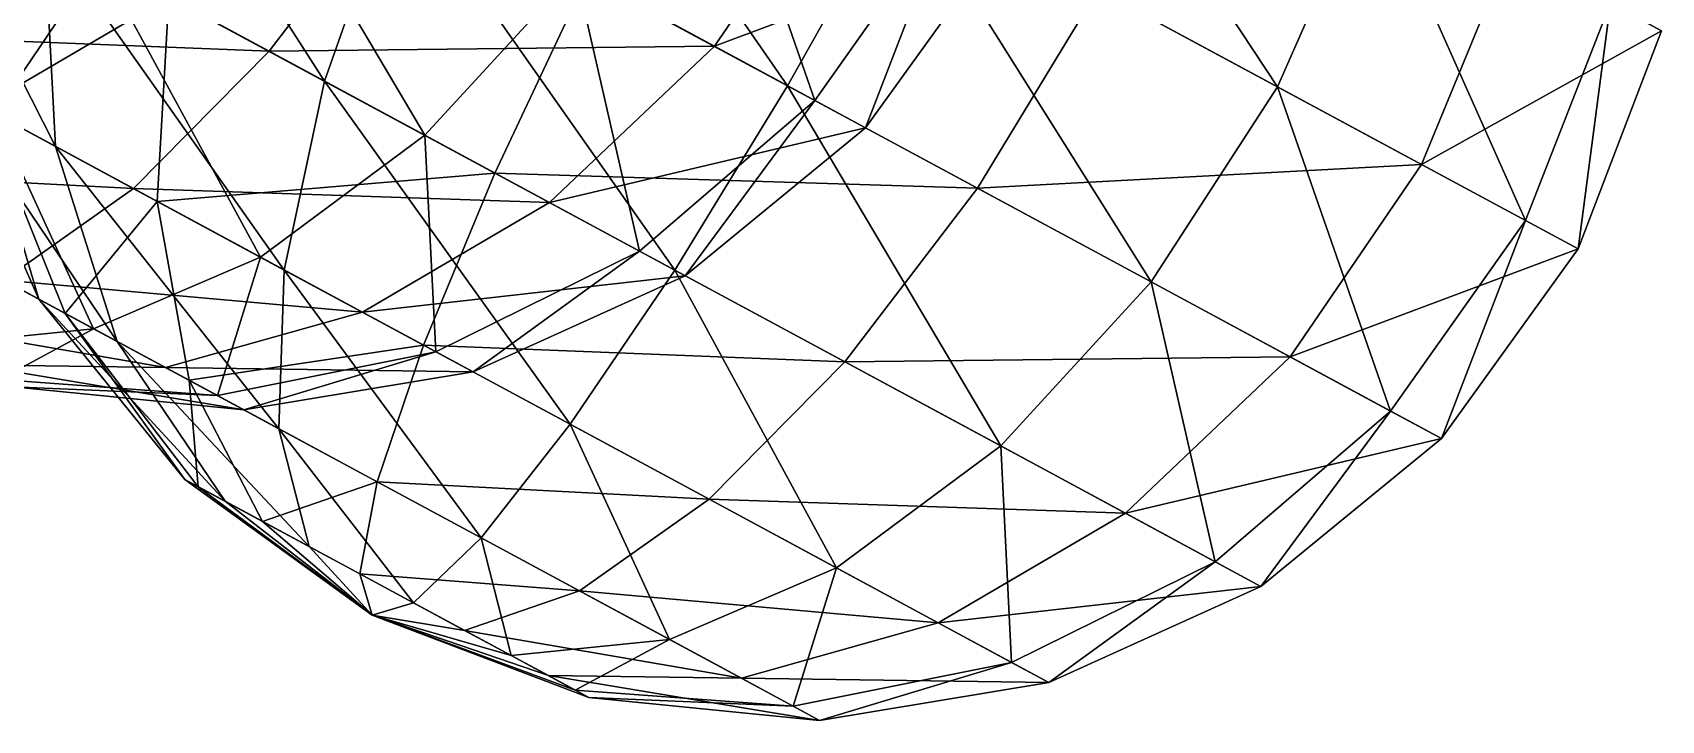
# Model space of a CAD drawing. Header units: metres. Extents: x -386 to 289, y -317 to 299.
# Drawn here: x 169.4 to 224, y 34.4 to 57.4 of the extents above; entities that cross this region are included whole.
import ezdxf

# ---------------------------------------------------------------- set-up
doc = ezdxf.new("R2010")
doc.units = ezdxf.units.M

msp = doc.modelspace()

# ---------------------------------------------------------------- linework, layer by layer
for points in [[(184.99329, 69.73944, -496.748), (181.64941, 62.720955, -497.6929), (194.73965, 55.657837, -495.7545), (194.73976, 55.657936, -495.7544)], [(184.99329, 69.73944, -496.748), (194.73965, 55.657837, -495.7545), (198.54532, 62.427162, -494.74118), (198.54543, 62.42726, -494.7411)], [(202.11377, 69.32446, -495.7545), (198.54532, 62.427162, -494.74118), (211.16478, 55.61807, -500.7027), (211.16489, 55.618168, -500.7026)], [(202.11377, 69.32446, -495.7545), (211.16478, 55.61807, -500.7027), (214.30324, 62.747383, -501.51288), (214.30334, 62.747482, -501.5128)], [(171.16588, 68.37756, -506.80875), (169.8205, 60.882004, -508.63632), (179.21977, 55.81043, -500.4633), (179.21988, 55.810528, -500.4632)], [(171.16588, 68.37756, -506.80875), (179.21977, 55.81043, -500.4633), (181.64941, 62.720955, -497.6929), (181.64952, 62.721054, -497.6928)], [(159.91931, 66.2244, -332.1807), (168.15224, 54.722206, -335.1687), (171.65572, 59.89178, -330.44275), (171.65582, 59.89188, -330.44266)], [(175.4392, 66.07181, -327.4719), (171.65572, 59.89178, -330.44275), (182.58449, 53.99493, -335.6056), (182.5846, 53.99503, -335.6055)], [(175.4392, 66.07181, -327.4719), (182.58449, 53.99493, -335.6056), (187.62866, 59.494728, -333.2303), (187.62877, 59.494827, -333.2302)], [(191.86432, 66.032036, -332.4201), (187.62866, 59.494728, -333.2303), (195.65117, 55.166016, -345.14252), (195.65128, 55.166115, -345.14243)], [(191.86432, 66.032036, -332.4201), (195.65117, 55.166016, -345.14252), (200.16983, 61.550625, -344.75256), (200.16994, 61.550724, -344.75247)], [(196.68942, 63.428547, -374.49075), (192.28937, 56.97995, -373.8674), (181.80585, 62.63655, -382.98325), (181.80595, 62.63665, -382.98315)], [(201.93594, 60.59768, -360.1515), (192.28937, 56.97995, -373.8674), (196.68942, 63.428547, -374.49075), (196.68953, 63.428646, -374.49066)], [(177.36389, 56.811813, -380.21286), (163.23021, 57.377983, -377.22485), (165.62749, 63.144432, -381.9508), (165.6276, 63.14453, -381.9507)], [(165.27689, 63.333607, -521.0545), (166.48564, 55.621445, -521.683), (170.1955, 53.61972, -511.54358), (170.1956, 53.61982, -511.5435)], [(165.27689, 63.333607, -521.0545), (170.1955, 53.61972, -511.54358), (169.8205, 60.882004, -508.63632), (169.8206, 60.882103, -508.63623)], [(181.80585, 62.63655, -382.98325), (177.36389, 56.811813, -380.21286), (165.62749, 63.144432, -381.9508), (165.6276, 63.14453, -381.9507)], [(173.99918, 58.62731, -545.07056), (167.73448, 54.94761, -532.57166), (166.8064, 62.50833, -534.3904), (166.8065, 62.50843, -534.39026)], [(192.28937, 56.97995, -373.8674), (177.36389, 56.811813, -380.21286), (181.80585, 62.63655, -382.98325), (181.80595, 62.63665, -382.98315)], [(181.64941, 62.720955, -497.6929), (179.21977, 55.81043, -500.4633), (190.95618, 49.47781, -498.72534), (190.95628, 49.47791, -498.72525)], [(181.64941, 62.720955, -497.6929), (190.95618, 49.47781, -498.72534), (194.73965, 55.657837, -495.7545), (194.73976, 55.657936, -495.7544)], [(198.54532, 62.427162, -494.74118), (194.73965, 55.657837, -495.7545), (206.92912, 49.080757, -501.51288), (206.92923, 49.080856, -501.5128)], [(198.54532, 62.427162, -494.74118), (206.92912, 49.080757, -501.51288), (211.16478, 55.61807, -500.7027), (211.16489, 55.618168, -500.7026)], [(214.30324, 62.747383, -501.51288), (211.16478, 55.61807, -500.7027), (219.47029, 51.136654, -513.03516), (219.4704, 51.136753, -513.03503)], [(214.30324, 62.747383, -501.51288), (219.47029, 51.136654, -513.03516), (222.32574, 58.41867, -513.4251), (222.32585, 58.41877, -513.425)], [(200.16983, 61.550625, -344.75256), (195.65117, 55.166016, -345.14252), (197.35712, 54.24554, -360.01675), (197.35722, 54.24564, -360.01666)], [(200.16983, 61.550625, -344.75256), (197.35712, 54.24554, -360.01675), (201.93594, 60.59768, -360.1515), (201.93605, 60.59778, -360.1514)], [(169.8205, 60.882004, -508.63632), (170.1955, 53.61972, -511.54358), (177.86996, 49.478798, -504.8703), (177.87007, 49.478897, -504.8702)], [(169.8205, 60.882004, -508.63632), (177.86996, 49.478798, -504.8703), (179.21977, 55.81043, -500.4633), (179.21988, 55.810528, -500.4632)], [(201.93594, 60.59768, -360.1515), (197.35712, 54.24554, -360.01675), (192.28937, 56.97995, -373.8674), (192.28947, 56.98005, -373.8673)], [(218.96394, 60.232605, -542.15), (215.98988, 53.014576, -542.7734), (205.13655, 58.870724, -552.21075), (205.13666, 58.870823, -552.21063)], [(224.0317, 57.498196, -528.2993), (215.98988, 53.014576, -542.7734), (218.96394, 60.232605, -542.15), (218.96405, 60.232704, -542.1499)], [(171.65572, 59.89178, -330.44275), (168.15224, 54.722206, -335.1687), (177.07555, 49.907448, -339.38412), (177.07565, 49.907547, -339.38403)], [(171.65572, 59.89178, -330.44275), (177.07555, 49.907448, -339.38412), (182.58449, 53.99493, -335.6056), (182.5846, 53.99503, -335.6055)], [(188.01605, 59.2857, -553.2043), (184.92795, 52.73046, -550.2334), (173.99918, 58.62731, -545.07056), (173.99928, 58.62741, -545.07043)], [(187.62866, 59.494728, -333.2303), (182.58449, 53.99493, -335.6056), (189.77728, 50.113914, -346.2858), (189.77739, 50.114014, -346.2857)], [(201.10631, 52.22258, -551.2658), (184.92795, 52.73046, -550.2334), (188.01605, 59.2857, -553.2043), (188.01616, 59.2858, -553.20416)], [(187.62866, 59.494728, -333.2303), (189.77728, 50.113914, -346.2858), (195.65117, 55.166016, -345.14252), (195.65128, 55.166115, -345.14243)], [(205.13655, 58.870724, -552.21075), (201.10631, 52.22258, -551.2658), (188.01605, 59.2857, -553.2043), (188.01616, 59.2858, -553.20416)], [(173.99918, 58.62731, -545.07056), (173.60736, 51.77877, -541.292), (167.73448, 54.94761, -532.57166), (167.73459, 54.94771, -532.57153)], [(184.92795, 52.73046, -550.2334), (173.60736, 51.77877, -541.292), (173.99918, 58.62731, -545.07056), (173.99928, 58.62741, -545.07043)], [(173.99918, 58.62731, -545.07056), (173.99918, 58.62731, -545.07056), (184.92795, 52.73046, -550.2334), (184.92805, 52.73056, -550.2333)], [(215.98988, 53.014576, -542.7734), (201.10631, 52.22258, -551.2658), (205.13655, 58.870724, -552.21075), (205.13666, 58.870823, -552.21063)], [(222.32574, 58.41867, -513.4251), (219.47029, 51.136654, -513.03516), (221.2364, 50.18371, -528.4341), (221.23651, 50.183807, -528.43396)], [(222.32574, 58.41867, -513.4251), (221.2364, 50.18371, -528.4341), (224.0317, 57.498196, -528.2993), (224.0318, 57.498295, -528.2992)], [(172.81294, 52.20742, -375.80582), (161.68712, 52.7933, -371.0659), (163.23021, 57.377983, -377.22485), (163.23032, 57.378082, -377.22476)], [(177.36389, 56.811813, -380.21286), (172.81294, 52.20742, -375.80582), (163.23021, 57.377983, -377.22485), (163.23032, 57.378082, -377.22476)], [(224.0317, 57.498196, -528.2993), (221.2364, 50.18371, -528.4341), (215.98988, 53.014576, -542.7734), (215.98999, 53.014675, -542.77325)], [(186.76317, 51.740242, -372.03983), (172.81294, 52.20742, -375.80582), (177.36389, 56.811813, -380.21286), (177.364, 56.811913, -380.21277)], [(192.28937, 56.97995, -373.8674), (186.76317, 51.740242, -372.03983), (177.36389, 56.811813, -380.21286), (177.364, 56.811913, -380.21277)], [(197.35712, 54.24554, -360.01675), (186.76317, 51.740242, -372.03983), (192.28937, 56.97995, -373.8674), (192.28947, 56.98005, -373.8673)], [(179.21977, 55.81043, -500.4633), (177.86996, 49.478798, -504.8703), (187.4527, 44.308235, -503.4513), (187.4528, 44.308334, -503.4512)], [(179.21977, 55.81043, -500.4633), (187.4527, 44.308235, -503.4513), (190.95618, 49.47781, -498.72534), (190.95628, 49.47791, -498.72525)], [(167.73448, 54.94761, -532.57166), (169.64203, 48.50106, -522.502), (166.48564, 55.621445, -521.683), (166.48575, 55.621544, -521.68286)], [(166.48564, 55.621445, -521.683), (169.64203, 48.50106, -522.502), (172.26529, 47.085625, -515.3324), (172.2654, 47.085724, -515.3323)], [(166.48564, 55.621445, -521.683), (172.26529, 47.085625, -515.3324), (170.1955, 53.61972, -511.54358), (170.1956, 53.61982, -511.5435)], [(195.65117, 55.166016, -345.14252), (189.77728, 50.113914, -346.2858), (191.30678, 49.288635, -359.62167), (191.30688, 49.288734, -359.62158)], [(194.73965, 55.657837, -495.7545), (190.95618, 49.47781, -498.72534), (201.88495, 43.58096, -503.88818), (201.88506, 43.58106, -503.8881)], [(195.65117, 55.166016, -345.14252), (191.30678, 49.288635, -359.62167), (197.35712, 54.24554, -360.01675), (197.35722, 54.24564, -360.01666)], [(194.73965, 55.657837, -495.7545), (201.88495, 43.58096, -503.88818), (206.92912, 49.080757, -501.51288), (206.92923, 49.080856, -501.5128)], [(211.16478, 55.61807, -500.7027), (206.92912, 49.080757, -501.51288), (214.95163, 44.752045, -513.4251), (214.95174, 44.752144, -513.425)], [(211.16478, 55.61807, -500.7027), (214.95163, 44.752045, -513.4251), (219.47029, 51.136654, -513.03516), (219.4704, 51.136753, -513.03503)], [(168.15224, 54.722206, -335.1687), (165.16751, 50.915382, -341.32767), (171.47725, 47.510834, -344.30844), (171.47736, 47.510933, -344.30835)], [(173.60736, 51.77877, -541.292), (170.52509, 48.024586, -530.2015), (167.73448, 54.94761, -532.57166), (167.73459, 54.94771, -532.57153)], [(167.73448, 54.94761, -532.57166), (170.52509, 48.024586, -530.2015), (169.64203, 48.50106, -522.502), (169.64214, 48.50116, -522.5019)], [(168.15224, 54.722206, -335.1687), (171.47725, 47.510834, -344.30844), (177.07555, 49.907448, -339.38412), (177.07565, 49.907547, -339.38403)], [(197.35712, 54.24554, -360.01675), (191.30678, 49.288635, -359.62167), (186.76317, 51.740242, -372.03983), (186.76328, 51.74034, -372.03973)], [(170.1955, 53.61972, -511.54358), (172.26529, 47.085625, -515.3324), (177.69196, 44.157547, -510.61368), (177.69206, 44.157646, -510.6136)], [(170.1955, 53.61972, -511.54358), (177.69196, 44.157547, -510.61368), (177.86996, 49.478798, -504.8703), (177.87007, 49.478897, -504.8702)], [(182.58449, 53.99493, -335.6056), (177.07555, 49.907448, -339.38412), (182.94843, 46.73861, -348.1045), (182.94853, 46.73871, -348.1044)], [(182.58449, 53.99493, -335.6056), (182.94843, 46.73861, -348.1045), (189.77728, 50.113914, -346.2858), (189.77739, 50.114014, -346.2857)], [(215.98988, 53.014576, -542.7734), (211.58983, 46.56598, -542.15), (201.10631, 52.22258, -551.2658), (201.10641, 52.22268, -551.2657)], [(221.2364, 50.18371, -528.4341), (211.58983, 46.56598, -542.15), (215.98988, 53.014576, -542.7734), (215.98999, 53.014675, -542.77325)], [(172.81294, 52.20742, -375.80582), (168.46313, 49.13716, -370.06247), (161.68712, 52.7933, -371.0659), (161.68723, 52.7934, -371.0658)], [(184.92795, 52.73046, -550.2334), (182.53067, 46.964012, -545.50745), (173.60736, 51.77877, -541.292), (173.60747, 51.77887, -541.2919)], [(196.66435, 46.397842, -548.4955), (182.53067, 46.964012, -545.50745), (184.92795, 52.73046, -550.2334), (184.92805, 52.73056, -550.2333)], [(201.10631, 52.22258, -551.2658), (196.66435, 46.397842, -548.4955), (184.92795, 52.73046, -550.2334), (184.92805, 52.73056, -550.2333)], [(180.48741, 48.066498, -369.13257), (168.46313, 49.13716, -370.06247), (172.81294, 52.20742, -375.80582), (172.81305, 52.20752, -375.80573)], [(186.76317, 51.740242, -372.03983), (180.48741, 48.066498, -369.13257), (172.81294, 52.20742, -375.80582), (172.81305, 52.20752, -375.80573)], [(211.58983, 46.56598, -542.15), (196.66435, 46.397842, -548.4955), (201.10631, 52.22258, -551.2658), (201.10641, 52.22268, -551.2657)], [(173.60736, 51.77877, -541.292), (174.67784, 45.78388, -536.36774), (170.52509, 48.024586, -530.2015), (170.52519, 48.024685, -530.20135)], [(182.53067, 46.964012, -545.50745), (174.67784, 45.78388, -536.36774), (173.60736, 51.77877, -541.292), (173.60747, 51.77887, -541.2919)], [(173.60736, 51.77877, -541.292), (173.60736, 51.77877, -541.292), (182.53067, 46.964012, -545.50745), (182.53078, 46.96411, -545.5073)], [(191.30678, 49.288635, -359.62167), (180.48741, 48.066498, -369.13257), (186.76317, 51.740242, -372.03983), (186.76328, 51.74034, -372.03973)], [(165.16751, 50.915382, -341.32767), (166.17111, 46.968414, -350.0429), (171.47725, 47.510834, -344.30844), (171.47736, 47.510933, -344.30835)], [(219.47029, 51.136654, -513.03516), (214.95163, 44.752045, -513.4251), (216.65758, 43.83157, -528.2993), (216.65768, 43.83167, -528.2992)], [(219.47029, 51.136654, -513.03516), (216.65758, 43.83157, -528.2993), (221.2364, 50.18371, -528.4341), (221.23651, 50.183807, -528.43396)], [(177.07555, 49.907448, -339.38412), (171.47725, 47.510834, -344.30844), (175.63, 45.270126, -350.47467), (175.63011, 45.270226, -350.47458)], [(177.07555, 49.907448, -339.38412), (175.63, 45.270126, -350.47467), (182.94843, 46.73861, -348.1045), (182.94853, 46.73871, -348.1044)], [(189.77728, 50.113914, -346.2858), (182.94843, 46.73861, -348.1045), (184.19727, 46.064774, -358.9932), (184.19737, 46.064873, -358.9931)], [(189.77728, 50.113914, -346.2858), (184.19727, 46.064774, -358.9932), (191.30678, 49.288635, -359.62167), (191.30688, 49.288734, -359.62158)], [(221.2364, 50.18371, -528.4341), (216.65758, 43.83157, -528.2993), (211.58983, 46.56598, -542.15), (211.58994, 46.56608, -542.1499)], [(177.86996, 49.478798, -504.8703), (177.69196, 44.157547, -510.61368), (184.46797, 40.50141, -509.61026), (184.46808, 40.50151, -509.61017)], [(177.86996, 49.478798, -504.8703), (184.46797, 40.50141, -509.61026), (187.4527, 44.308235, -503.4513), (187.4528, 44.308334, -503.4512)], [(191.30678, 49.288635, -359.62167), (184.19727, 46.064774, -358.9932), (180.48741, 48.066498, -369.13257), (180.48752, 48.066597, -369.13248)], [(190.95618, 49.47781, -498.72534), (187.4527, 44.308235, -503.4513), (196.376, 39.493477, -507.66672), (196.37611, 39.493576, -507.66663)], [(190.95618, 49.47781, -498.72534), (196.376, 39.493477, -507.66672), (201.88495, 43.58096, -503.88818), (201.88506, 43.58106, -503.8881)], [(173.8898, 46.209087, -365.34378), (164.6109, 47.810265, -363.37418), (168.46313, 49.13716, -370.06247), (168.46324, 49.13726, -370.06238)], [(180.48741, 48.066498, -369.13257), (173.8898, 46.209087, -365.34378), (168.46313, 49.13716, -370.06247), (168.46324, 49.13726, -370.06238)], [(206.92912, 49.080757, -501.51288), (201.88495, 43.58096, -503.88818), (209.07774, 39.699944, -514.56836), (209.07785, 39.700043, -514.56824)], [(206.92912, 49.080757, -501.51288), (209.07774, 39.699944, -514.56836), (214.95163, 44.752045, -513.4251), (214.95174, 44.752144, -513.425)], [(170.52509, 48.024586, -530.2015), (174.53094, 42.45769, -523.4558), (169.64203, 48.50106, -522.502), (169.64214, 48.50116, -522.5019)], [(169.64203, 48.50106, -522.502), (174.53094, 42.45769, -523.4558), (175.88884, 41.72501, -519.74457), (175.88895, 41.72511, -519.74445)], [(169.64203, 48.50106, -522.502), (175.88884, 41.72501, -519.74457), (172.26529, 47.085625, -515.3324), (172.2654, 47.085724, -515.3323)], [(184.19727, 46.064774, -358.9932), (173.8898, 46.209087, -365.34378), (180.48741, 48.066498, -369.13257), (180.48752, 48.066597, -369.13248)], [(173.8898, 46.209087, -365.34378), (167.41995, 46.294582, -360.9316), (164.6109, 47.810265, -363.37418), (164.61101, 47.810364, -363.37408)], [(171.47725, 47.510834, -344.30844), (166.17111, 46.968414, -350.0429), (168.32074, 45.80854, -353.2348), (168.32085, 45.80864, -353.2347)], [(171.47725, 47.510834, -344.30844), (168.32074, 45.80854, -353.2348), (175.63, 45.270126, -350.47467), (175.63011, 45.270226, -350.47458)], [(174.67784, 45.78388, -536.36774), (174.98805, 42.211052, -527.44135), (170.52509, 48.024586, -530.2015), (170.52519, 48.024685, -530.20135)], [(170.52509, 48.024586, -530.2015), (174.98805, 42.211052, -527.44135), (174.53094, 42.45769, -523.4558), (174.53105, 42.45779, -523.4557)], [(172.26529, 47.085625, -515.3324), (175.88884, 41.72501, -519.74457), (178.69789, 40.209328, -517.30194), (178.698, 40.209427, -517.3018)], [(172.26529, 47.085625, -515.3324), (178.69789, 40.209328, -517.30194), (177.69196, 44.157547, -510.61368), (177.69206, 44.157646, -510.6136)], [(182.53067, 46.964012, -545.50745), (180.98758, 42.37933, -539.34845), (174.67784, 45.78388, -536.36774), (174.67795, 45.783978, -536.3676)], [(192.1134, 41.79345, -544.08844), (180.98758, 42.37933, -539.34845), (182.53067, 46.964012, -545.50745), (182.53078, 46.96411, -545.5073)], [(196.66435, 46.397842, -548.4955), (192.1134, 41.79345, -544.08844), (182.53067, 46.964012, -545.50745), (182.53078, 46.96411, -545.5073)], [(182.94843, 46.73861, -348.1045), (175.63, 45.270126, -350.47467), (176.51306, 44.793655, -358.17413), (176.51317, 44.793755, -358.17404)], [(182.94843, 46.73861, -348.1045), (176.51306, 44.793655, -358.17413), (184.19727, 46.064774, -358.9932), (184.19737, 46.064873, -358.9931)], [(211.58983, 46.56598, -542.15), (206.06363, 41.32627, -540.32245), (196.66435, 46.397842, -548.4955), (196.66446, 46.39794, -548.49536)], [(216.65758, 43.83157, -528.2993), (206.06363, 41.32627, -540.32245), (211.58983, 46.56598, -542.15), (211.58994, 46.56608, -542.1499)], [(176.51306, 44.793655, -358.17413), (168.77785, 45.5619, -357.22034), (167.41995, 46.294582, -360.9316), (167.42006, 46.29468, -360.93152)], [(176.51306, 44.793655, -358.17413), (167.41995, 46.294582, -360.9316), (173.8898, 46.209087, -365.34378), (173.88991, 46.209187, -365.3437)], [(184.19727, 46.064774, -358.9932), (176.51306, 44.793655, -358.17413), (173.8898, 46.209087, -365.34378), (173.88991, 46.209187, -365.3437)], [(206.06363, 41.32627, -540.32245), (192.1134, 41.79345, -544.08844), (196.66435, 46.397842, -548.4955), (196.66446, 46.39794, -548.49536)], [(175.63, 45.270126, -350.47467), (168.32074, 45.80854, -353.2348), (168.77785, 45.5619, -357.22034), (168.77795, 45.562, -357.22025)], [(175.63, 45.270126, -350.47467), (168.77785, 45.5619, -357.22034), (176.51306, 44.793655, -358.17413), (176.51317, 44.793755, -358.17404)], [(180.98758, 42.37933, -539.34845), (177.13768, 41.051178, -530.63324), (174.67784, 45.78388, -536.36774), (174.67795, 45.783978, -536.3676)], [(174.67784, 45.78388, -536.36774), (177.13768, 41.051178, -530.63324), (174.98805, 42.211052, -527.44135), (174.98816, 42.21115, -527.4412)], [(174.67784, 45.78388, -536.36774), (174.67784, 45.78388, -536.36774), (180.98758, 42.37933, -539.34845), (180.98769, 42.37943, -539.3483)], [(187.4527, 44.308235, -503.4513), (184.46797, 40.50141, -509.61026), (190.77771, 37.096863, -512.59106), (190.77782, 37.096962, -512.59094)], [(187.4527, 44.308235, -503.4513), (190.77771, 37.096863, -512.59106), (196.376, 39.493477, -507.66672), (196.37611, 39.493576, -507.66663)], [(214.95163, 44.752045, -513.4251), (209.07774, 39.699944, -514.56836), (210.60724, 38.874664, -527.90424), (210.60735, 38.874763, -527.9041)], [(214.95163, 44.752045, -513.4251), (210.60724, 38.874664, -527.90424), (216.65758, 43.83157, -528.2993), (216.65768, 43.83167, -528.2992)], [(177.69196, 44.157547, -510.61368), (178.69789, 40.209328, -517.30194), (182.20541, 38.31677, -516.78253), (182.20552, 38.316868, -516.7824)], [(177.69196, 44.157547, -510.61368), (182.20541, 38.31677, -516.78253), (184.46797, 40.50141, -509.61026), (184.46808, 40.50151, -509.61017)], [(216.65758, 43.83157, -528.2993), (210.60724, 38.874664, -527.90424), (206.06363, 41.32627, -540.32245), (206.06374, 41.32637, -540.3223)], [(201.88495, 43.58096, -503.88818), (196.376, 39.493477, -507.66672), (202.24889, 36.32464, -516.3871), (202.249, 36.324738, -516.38696)], [(201.88495, 43.58096, -503.88818), (202.24889, 36.32464, -516.3871), (209.07774, 39.699944, -514.56836), (209.07785, 39.700043, -514.56824)], [(174.98805, 42.211052, -527.44135), (180.81921, 37.903187, -524.4794), (174.53094, 42.45769, -523.4558), (174.53105, 42.45779, -523.4557)], [(174.53094, 42.45769, -523.4558), (180.81921, 37.903187, -524.4794), (175.88884, 41.72501, -519.74457), (175.88895, 41.72511, -519.74445)], [(177.13768, 41.051178, -530.63324), (180.81921, 37.903187, -524.4794), (174.98805, 42.211052, -527.44135), (174.98816, 42.21115, -527.4412)], [(180.98758, 42.37933, -539.34845), (180.40384, 39.288853, -532.1762), (177.13768, 41.051178, -530.63324), (177.13779, 41.051277, -530.6331)], [(187.7636, 38.72319, -538.3451), (180.40384, 39.288853, -532.1762), (180.98758, 42.37933, -539.34845), (180.98769, 42.37943, -539.3483)], [(192.1134, 41.79345, -544.08844), (187.7636, 38.72319, -538.3451), (180.98758, 42.37933, -539.34845), (180.98769, 42.37943, -539.3483)], [(175.88884, 41.72501, -519.74457), (180.81921, 37.903187, -524.4794), (178.69789, 40.209328, -517.30194), (178.698, 40.209427, -517.3018)], [(199.78787, 37.652527, -537.41516), (187.7636, 38.72319, -538.3451), (192.1134, 41.79345, -544.08844), (192.11351, 41.79355, -544.0883)], [(206.06363, 41.32627, -540.32245), (199.78787, 37.652527, -537.41516), (192.1134, 41.79345, -544.08844), (192.11351, 41.79355, -544.0883)], [(180.40384, 39.288853, -532.1762), (180.81921, 37.903187, -524.4794), (177.13768, 41.051178, -530.63324), (177.13779, 41.051277, -530.6331)], [(210.60724, 38.874664, -527.90424), (199.78787, 37.652527, -537.41516), (206.06363, 41.32627, -540.32245), (206.06374, 41.32637, -540.3223)], [(184.46797, 40.50141, -509.61026), (182.20541, 38.31677, -516.78253), (185.47157, 36.554443, -518.3255), (185.47168, 36.554543, -518.3254)], [(184.46797, 40.50141, -509.61026), (185.47157, 36.554443, -518.3255), (190.77771, 37.096863, -512.59106), (190.77782, 37.096962, -512.59094)], [(178.69789, 40.209328, -517.30194), (180.81921, 37.903187, -524.4794), (182.20541, 38.31677, -516.78253), (182.20552, 38.316868, -516.7824)], [(196.376, 39.493477, -507.66672), (190.77771, 37.096863, -512.59106), (194.93047, 34.856155, -518.75726), (194.93057, 34.856255, -518.75714)], [(196.376, 39.493477, -507.66672), (194.93047, 34.856155, -518.75726), (202.24889, 36.32464, -516.3871), (202.249, 36.324738, -516.38696)], [(209.07774, 39.699944, -514.56836), (202.24889, 36.32464, -516.3871), (203.49773, 35.650803, -527.27576), (203.49783, 35.6509, -527.27563)], [(209.07774, 39.699944, -514.56836), (203.49773, 35.650803, -527.27576), (210.60724, 38.874664, -527.90424), (210.60735, 38.874763, -527.9041)], [(183.91136, 37.396294, -531.6568), (180.81921, 37.903187, -524.4794), (180.40384, 39.288853, -532.1762), (180.40395, 39.28895, -532.1761)], [(187.7636, 38.72319, -538.3451), (183.91136, 37.396294, -531.6568), (180.40384, 39.288853, -532.1762), (180.40395, 39.28895, -532.1761)], [(210.60724, 38.874664, -527.90424), (203.49773, 35.650803, -527.27576), (199.78787, 37.652527, -537.41516), (199.78798, 37.652626, -537.41504)], [(182.20541, 38.31677, -516.78253), (180.81921, 37.903187, -524.4794), (185.47157, 36.554443, -518.3255), (185.47168, 36.554543, -518.3254)], [(193.19026, 35.795116, -533.62634), (183.91136, 37.396294, -531.6568), (187.7636, 38.72319, -538.3451), (187.7637, 38.72329, -538.345)], [(199.78787, 37.652527, -537.41516), (193.19026, 35.795116, -533.62634), (187.7636, 38.72319, -538.3451), (187.7637, 38.72329, -538.345)], [(185.47157, 36.554443, -518.3255), (180.81921, 37.903187, -524.4794), (187.6212, 35.39457, -521.5174), (187.6213, 35.39467, -521.5173)], [(187.6212, 35.39457, -521.5174), (180.81921, 37.903187, -524.4794), (188.07831, 35.14793, -525.5029), (188.07841, 35.14803, -525.5028)], [(188.07831, 35.14793, -525.5029), (180.81921, 37.903187, -524.4794), (186.72041, 35.88061, -529.2142), (186.72052, 35.88071, -529.21405)], [(186.72041, 35.88061, -529.2142), (180.81921, 37.903187, -524.4794), (183.91136, 37.396294, -531.6568), (183.91147, 37.396393, -531.6567)], [(193.19026, 35.795116, -533.62634), (186.72041, 35.88061, -529.2142), (183.91136, 37.396294, -531.6568), (183.91147, 37.396393, -531.6567)], [(203.49773, 35.650803, -527.27576), (193.19026, 35.795116, -533.62634), (199.78787, 37.652527, -537.41516), (199.78798, 37.652626, -537.41504)], [(190.77771, 37.096863, -512.59106), (185.47157, 36.554443, -518.3255), (187.6212, 35.39457, -521.5174), (187.6213, 35.39467, -521.5173)], [(190.77771, 37.096863, -512.59106), (187.6212, 35.39457, -521.5174), (194.93047, 34.856155, -518.75726), (194.93057, 34.856255, -518.75714)], [(202.24889, 36.32464, -516.3871), (194.93047, 34.856155, -518.75726), (195.81352, 34.379684, -526.4567), (195.81363, 34.379784, -526.4566)], [(202.24889, 36.32464, -516.3871), (195.81352, 34.379684, -526.4567), (203.49773, 35.650803, -527.27576), (203.49783, 35.6509, -527.27563)], [(195.81352, 34.379684, -526.4567), (188.07831, 35.14793, -525.5029), (186.72041, 35.88061, -529.2142), (186.72052, 35.88071, -529.21405)], [(195.81352, 34.379684, -526.4567), (186.72041, 35.88061, -529.2142), (193.19026, 35.795116, -533.62634), (193.19037, 35.795216, -533.6262)], [(203.49773, 35.650803, -527.27576), (195.81352, 34.379684, -526.4567), (193.19026, 35.795116, -533.62634), (193.19037, 35.795216, -533.6262)], [(194.93047, 34.856155, -518.75726), (187.6212, 35.39457, -521.5174), (188.07831, 35.14793, -525.5029), (188.07841, 35.14803, -525.5028)], [(194.93047, 34.856155, -518.75726), (188.07831, 35.14793, -525.5029), (195.81352, 34.379684, -526.4567), (195.81363, 34.379784, -526.4566)]]:
    msp.add_3dface(points)

doc.saveas('drawing.dxf')
